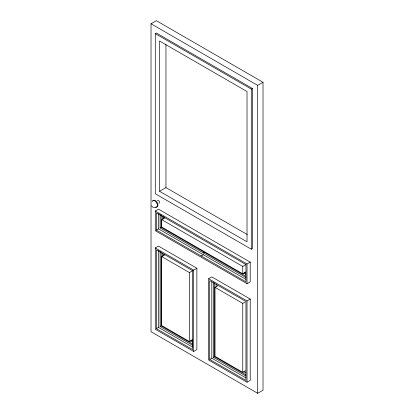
<?xml version="1.0" encoding="UTF-8"?>
<svg xmlns="http://www.w3.org/2000/svg" width="414" height="414" viewBox="0 0 414 414"><rect width="100%" height="100%" fill="white"/><g stroke="black" fill="none" stroke-linecap="round" stroke-linejoin="round"><path stroke-width="0.62" d="M151.017 23.779L156.352 20.7L263.019 82.288L263.019 390.221L257.689 393.3L151.017 331.712L151.017 23.779L257.689 85.367L263.019 82.288M155.281 33.632L156.352 33.016L252.354 88.446L252.354 248.571L251.288 249.187L155.281 193.757L155.281 33.632L251.288 89.062L252.354 88.446M159.55 191.294L247.018 241.797L247.018 91.525L159.55 41.022L159.55 191.294L165.952 187.599L247.293 234.562M155.281 211.005L158.484 209.158L250.222 262.119L250.222 281.825L247.018 283.673L155.281 230.712L155.281 211.005L247.018 263.966L250.222 262.119M245.952 271.972L242.754 273.82L161.683 227.017L161.683 219.627L164.886 217.78M156.352 230.096L245.952 281.825L245.952 264.582L156.352 212.853L156.352 230.096L158.484 228.864L245.849 279.305M160.083 214.39L160.083 227.938L161.149 227.322L245.89 276.252M155.281 247.955L158.484 246.107L196.883 268.277L196.883 349.571L193.685 351.424L155.281 329.249L155.281 247.955L193.685 270.125L196.883 268.277M192.619 339.718L189.421 341.566L161.683 325.554L161.683 256.577L164.886 254.729M203.284 252.882L204.35 252.266M201.152 255.961L203.284 254.729M161.683 256.577L189.421 272.588L192.619 270.74L192.619 349.571L156.352 328.633L156.352 249.802L192.619 270.74M208.62 278.746L211.818 276.899L250.222 299.074L250.222 380.368L247.018 382.215L208.62 360.045L208.62 278.746L247.018 300.921L250.222 299.074M161.683 219.627L242.754 266.43L245.952 264.582M245.419 370.82L242.754 372.362L215.021 356.351L215.021 287.373L217.686 285.831M156.352 328.633L158.484 327.402L192.52 347.051M160.083 251.345L160.083 326.48L161.149 325.865L192.567 343.998M215.021 287.373L242.754 303.384L244.886 302.153M209.686 359.43L245.952 380.368L245.952 301.537L209.686 280.599L209.686 359.43L211.818 358.198L245.854 377.847M213.417 282.778L213.417 357.272L214.488 356.656L245.9 374.794M155.348 207.637L152.864 207.186L151.498 205.799M244.25 272.221L245.911 273.183M243.737 273.157L245.952 274.435M160.083 227.938L245.932 277.504M190.921 339.972L192.577 340.929M190.404 340.908L192.619 342.181M243.742 371.7L245.952 372.978M160.083 326.48L192.603 345.25M213.417 357.272L245.937 376.047M257.689 85.367L257.689 393.3M251.288 89.062L251.288 249.187M247.018 263.966L247.018 283.673M247.018 300.921L247.018 382.215M242.754 266.43L242.754 273.82M242.754 303.384L242.754 372.362M216.087 284.294L216.087 286.866M214.488 282.803L214.488 356.656M211.818 281.95L211.818 358.198M193.685 270.125L193.685 351.424M189.421 272.588L189.421 341.566M165.952 44.422L165.952 187.599M163.815 216.548L163.815 219.011M163.815 254.17L163.815 255.459M162.749 216.548L162.749 219.011M162.749 253.497L162.749 256.716M161.149 215.068L161.149 227.322M161.149 252.654L161.149 325.865M158.484 213.536L158.484 228.864M158.484 250.511L158.484 327.402M157.455 200.852A1.511 0.869 60 0 1 159.24 201.328A1.511 0.869 60 0 1 158.759 203.114M152.973 200.738A3.773 2.179 60 0 1 157.398 202.958A3.773 2.179 60 0 1 155.974 206.984M152.176 201.639A3.773 2.179 60 0 1 156.637 202.834A3.773 2.179 60 0 1 155.441 207.295"/></g></svg>
